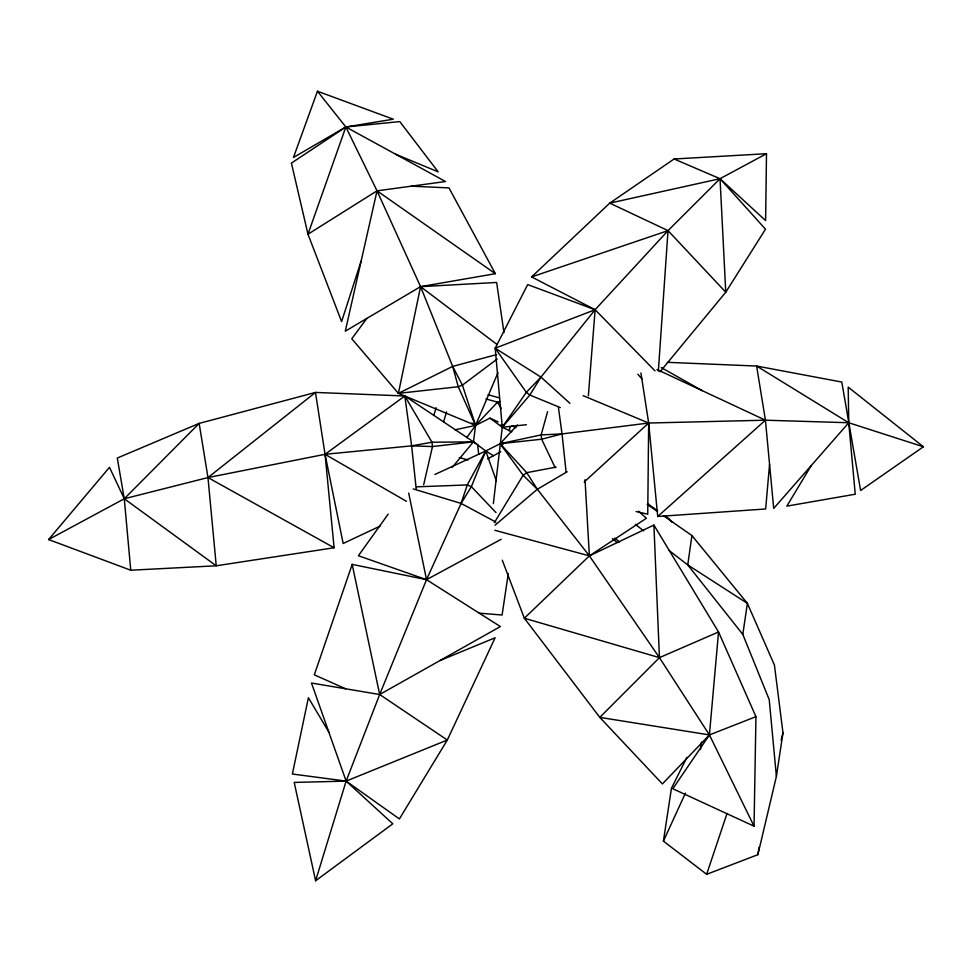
<?xml version="1.0" encoding="UTF-8"?>
<svg xmlns="http://www.w3.org/2000/svg" width="972" height="972" viewBox="0 0 972 972"><rect width="100%" height="100%" fill="white"/><g stroke="black" fill="none" stroke-linecap="round" stroke-linejoin="round"><path stroke-width="1.46" d="M640.925 372.932L648.664 423.027L647.741 514.2L636.028 511.539M674.094 158.995L766.495 153.71L765.608 220.595L720.033 178.702L674.094 158.995L609.76 203.124L531.599 276.923L595.119 309.716L655.007 370.879M754.041 826.188L709.414 734.917L599.797 717.372L659.441 657.643L718.539 631.982L709.414 734.917L672.818 788.742L754.041 826.188L755.949 716.656L718.539 631.982L653.901 525.074L589.372 555.863L524.345 618.228L599.797 717.372L662.394 783.942L709.414 734.917L755.949 716.656M658.36 371.085L668.031 230.631L720.033 178.702L766.495 153.71M588.364 395.762L595.119 309.716L668.031 230.631L725.768 292.208L660.085 371.766M769.557 464.312L765.657 508.976L657.728 516.484L648.664 423.027L583.115 395.665M493.339 503.642L502.281 427.255L495.185 348.219L527.687 284.589L595.119 309.716L540.979 377.112L526.326 392.336L502.281 427.255L489.973 418.142L475.6 425.396L455.018 429.818M700.496 749.461L701.432 742.037M452.15 467.447L473.449 441.859L475.6 425.396L497.956 372.665M663.366 515.634L691.918 535.56L687.739 564.926L742.802 634.412L769.229 699.67L776.397 776.373L757.893 854.68L706.644 874.314L663.414 841.12L671.445 788.292L686.973 757.261M742.802 634.412L747.383 603.357L691.918 535.56M508.295 573.553L502.087 615.021L479.269 613.162M757.893 854.68L759.011 847.341M776.397 776.373L782.982 732.876L774.429 665.115L747.383 603.357L687.739 564.926L668.687 550.188M500.106 401.485L497.543 402.153L475.6 425.396L398.399 393.368L420.572 286.643L377.027 190.84L345.85 126.98L317.455 91.234L293.471 157.452L345.85 126.98L393.308 119.204L317.455 91.234M423.683 484.688L432.504 446.549L431.981 442.236L404.814 395.981L315.487 392.433L199.163 423.403L117.296 458.043L124.27 498.758L130.758 570.224L216.246 565.789L334.113 547.758L325.049 454.301L315.487 392.433L207.972 477.568L124.27 498.758L48.6 539.557L130.758 570.224M781.16 740.214L782.982 732.876M547.576 411.642L541.149 434.897L541.659 439.21L555.17 467.702M433.998 414.837L436.1 407.681M443.621 421.751L446.513 411.921M509.097 430.742L510.336 426.526M328.815 732.074L308.403 697.714L292.378 774.028L346.129 781.099L399.395 818.934L447.314 740.032L379.675 694.506L311.49 683.049L346.129 781.099L392.797 823.806L315.608 880.766L346.129 781.099L379.675 694.506L426.526 579.677L461.093 503.423L467.253 484.943L485.757 450.972L500.13 443.718L541.149 434.897L562.035 433.925L648.664 423.027L765.426 420.196L848.75 422.747L923.4 446.78L860.609 490.483L841.776 382.045L756.617 366.043L667.351 362.325M361.159 261.006L341.609 321.598L307.978 234.216L291.418 163.114L345.85 126.98L399.796 121.597L438.165 171.862L395.689 154.244M706.644 874.314L727.068 813.37M352.192 564.392L379.675 694.506L500.361 626.563L426.526 579.677L352.192 564.392L314.308 674.823L345.582 688.771M48.6 539.557L109.484 467.325L124.27 498.758L216.246 565.789L207.972 477.568L325.049 454.301L404.814 395.981L473.449 441.859L485.757 450.972L471.371 486.668L461.093 503.423L413.282 488.928M663.414 841.12L685.418 793.128M811.219 465.588L786.834 506.133L855.239 494.226L848.75 422.747L848.204 387.135L923.4 446.78M494.347 522.693L523.143 475.247L526.739 472.659L556.106 467.107M595.119 309.716L495.185 348.219L540.979 377.112L529.837 395.045L502.281 427.255L511.819 431.787M388.205 514.103L358.389 555.729L426.526 579.677L501.175 539.29M466.767 437.619L475.6 425.396L462.405 385.143L452.685 366.408L420.572 286.643L345.291 331.173L377.027 190.84L445.528 181.521L345.85 126.98L307.978 234.216L377.027 190.84L495.356 273.691L420.572 286.643L497.202 344.598M366.796 318.452L351.779 338.766L398.399 393.368L458.237 386.735L462.405 385.143L497.178 359.045M709.414 734.917L659.441 657.643L589.372 555.863L537.334 489.268L523.143 475.247L500.13 443.718L517.469 424.922M124.27 498.758L199.163 423.403L207.972 477.568L334.113 547.758M584.221 481.978L648.664 423.027M657.728 516.484L765.426 420.196L756.617 366.043L848.75 422.747L773.7 508.417L765.426 420.196L656.951 369.494M495.027 525.22L537.334 489.268L567.162 471.736M494.821 530.287L589.372 555.863L646.38 518.27L638.592 511.211M487.531 458.906L500.702 451.81M398.399 393.368L452.685 366.408L496.546 354.598M380.028 526.144L343.165 543.494L325.049 454.301L411.63 445.869L431.981 442.236L473.449 441.859L476.013 443.426M434.946 474.47L485.757 450.972L493.412 455.722M440.012 660.535L495.125 637.766L447.314 740.032L346.129 781.099L294.212 782.436L315.608 880.766M531.599 276.923L668.031 230.631L609.76 203.124L720.033 178.702L765.499 229.185L725.768 292.208L720.033 178.702M558.426 407.511L562.035 433.925L541.659 439.21L500.13 443.718L526.739 472.659L537.334 489.268M473.449 441.859L432.504 446.549L411.63 445.869L404.814 395.981M502.281 427.255L526.362 424.728M420.572 286.643L496.631 282.463L503.97 332.655M416.453 486.838L467.253 484.943L471.371 486.668L496.024 512.609M500.495 425.201L503.423 425.177M411.278 186.174L448.979 187.912L495.356 273.691M500.13 443.718L503.071 444.35M488.066 394.729L499.426 397.864M485.939 398.945L497.543 402.153L501.212 408.532M459.331 457.557L468.03 459.95M560.285 407.572L529.837 395.045L526.326 392.336L495.185 348.219M489.973 418.142L498.223 421.945M512.062 425.772L515.998 427.741M461.093 503.423L495.805 522.049M661.288 367.598L702.258 390.671M325.049 454.301L406.454 501.333M471.797 422.99L475.6 425.396L458.237 386.735L452.685 366.408M647.704 503.824L657.655 510.737M665.115 515.925L668.845 518.526L671.664 522.013M647.218 504.383L657.157 511.308M635.323 524.394L643.671 530.846M614.936 538.124L619.492 542.024M612.469 538.561L617.001 542.498M540.979 377.112L569.896 403.295M637.839 374.244L641.836 378.825M502.293 560.224L524.345 618.228L659.441 657.643L653.901 525.074M485.757 450.972L496.34 480.848M408.69 493.047L426.526 579.677M562.035 433.925L566.141 472.477M477.617 444.277L478.698 454.446M411.63 445.869L416.21 488.88M585.035 479.731L589.372 555.863"/></g></svg>
